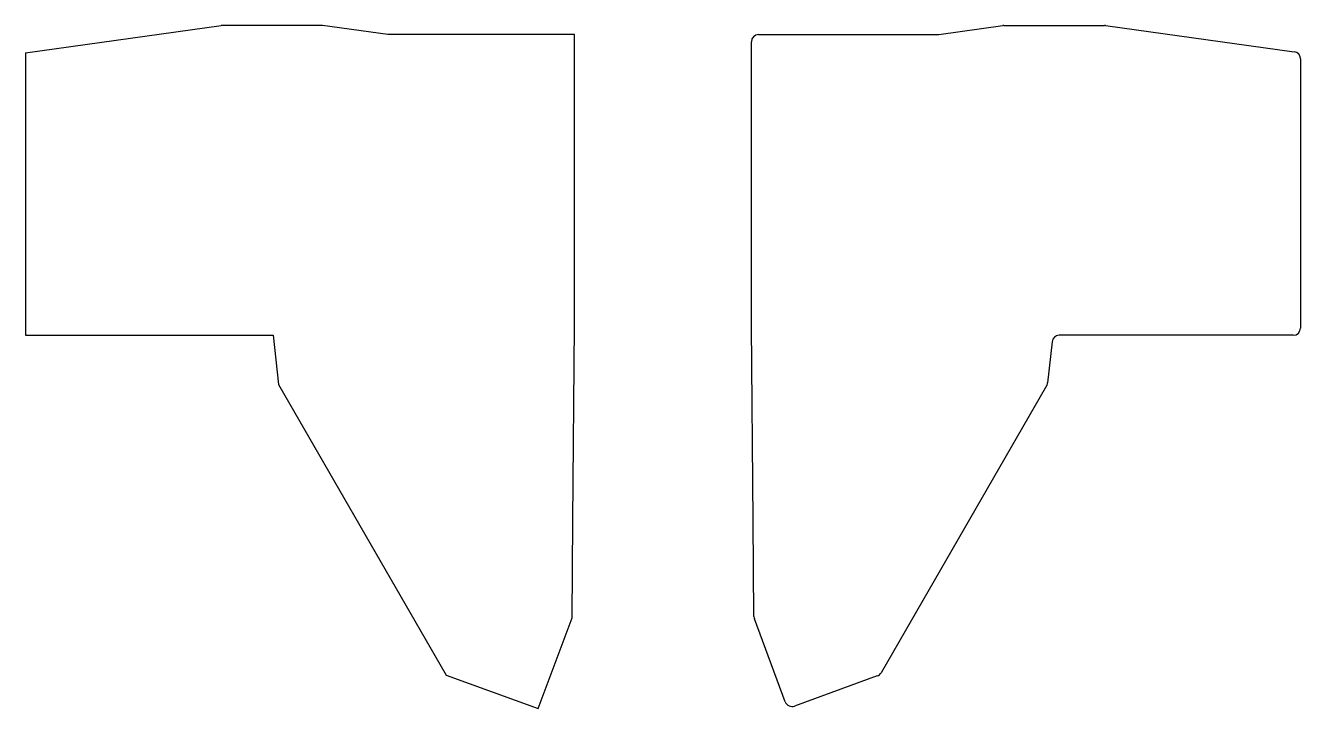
# Model space of a CAD drawing. Header units: millimetres. Extents: x -14 to 338, y -116 to 72.
import ezdxf

# ---------------------------------------------------------------- set-up
doc = ezdxf.new("R2010")
doc.units = ezdxf.units.MM

msp = doc.modelspace()

# ---------------------------------------------------------------- linework, layer by layer
for p, q in [((-14, 64.5), (40, 72)), ((68, 72), (40, 72)), ((86, 69.5), (68, 72)), ((238.14, 69.52), (255.86, 71.98)), ((256.14, 72), (283.86, 72)), ((284.14, 71.98), (336.28, 64.74)), ((137.6, 69.5), (86, 69.5)), ((137.6, -11), (137.6, 69.5)), ((186.4, -10.99), (186.4, 67.5)), ((188.4, 69.5), (237.86, 69.5)), ((-14, 64.5), (-14, -13.5)), ((338, 62.76), (338, -11.5)), ((-14, -13.5), (54.4, -13.5)), ((54.4, -13.5), (55.87, -27.06)), ((137.12, -64.72), (137.6, -11)), ((186.88, -64.72), (186.4, -11.01)), ((336, -13.5), (271.4, -13.5)), ((269.41, -15.28), (268.18, -26.64)), ((55.87, -27.06), (102.17, -107.26)), ((267.92, -27.43), (222.19, -106.63)), ((136.89, -91.45), (137.12, -64.72)), ((187.1, -91.1), (186.88, -64.72)), ((127.54, -116.49), (136.89, -91.45)), ((195.76, -114.64), (187.23, -91.78)), ((102.17, -107.26), (127.54, -116.49)), ((221.15, -107.51), (198.32, -115.82))]:
    msp.add_line(p, q)
for centre, start, end in [((256.14, 70), 90, 97.9072), ((283.86, 70), 82.0928, 90), ((188.4, 67.5), 90, 180), ((237.86, 71.5), 270, 277.9072), ((336, 62.76), 0, 82.0928), ((188.4, -10.99), 180, 180.514), ((271.4, -15.5), 90, 173.8211), ((336, -11.5), 270, 0), ((266.19, -26.43), 330, 353.8211), ((184.88, -64.73), 0.4786, 0.514), ((189.1, -91.08), 180.4786, 200.4786), ((220.46, -105.63), 290, 330), ((197.64, -113.94), 200.4786, 290)]:
    msp.add_arc(centre, 2, start, end)

doc.saveas('drawing.dxf')
